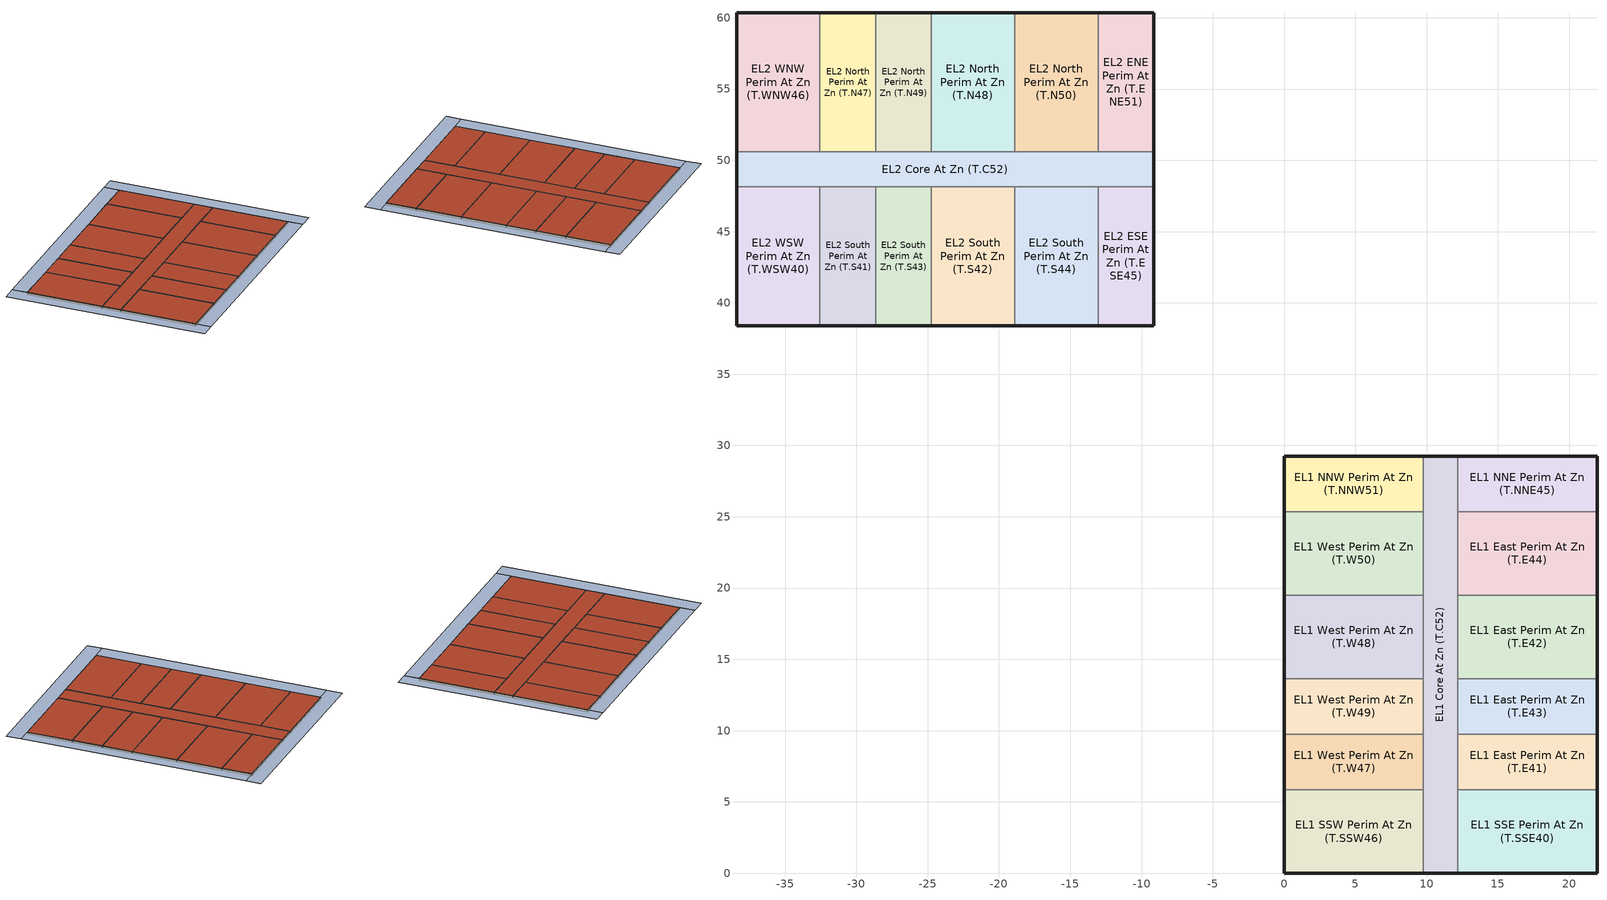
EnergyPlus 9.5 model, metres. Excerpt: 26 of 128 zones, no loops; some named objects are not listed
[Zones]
EL1 Core At Zn (T.C52)
 floor to EL1 Core Zn (T.C39) (Interior Ceiling-mirror): 12.19,29.26 12.19,0 9.75,0 9.75,29.26 z5.46
 wall outside (Exterior Wall): 12.19,29.26 9.75,29.26 / 9.75,0 12.19,0 z5.46:5.79
 wall to EL1 NNW Perim At Zn (T.NNW51) (EL1 IWall Construction-mirror): 9.75,29.26 9.75,25.36 z5.46:5.79
 wall to EL1 SSW Perim At Zn (T.SSW46) (EL1 IWall Construction-mirror): 9.75,5.85 9.75,0 z5.46:5.79
 wall to EL1 West Perim At Zn (T.W47) (EL1 IWall Construction-mirror): 9.75,9.75 9.75,5.85 z5.46:5.79
 wall to EL1 West Perim At Zn (T.W48) (EL1 IWall Construction-mirror): 9.75,19.51 9.75,13.66 z5.46:5.79
 wall to EL1 West Perim At Zn (T.W49) (EL1 IWall Construction-mirror): 9.75,13.66 9.75,9.75 z5.46:5.79
 wall to EL1 West Perim At Zn (T.W50) (EL1 IWall Construction-mirror): 9.75,25.36 9.75,19.51 z5.46:5.79
 wall to EL1 East Perim At Zn (T.E41) (EL1 IWall Construction-mirror): 12.19,5.85 12.19,9.75 z5.46:5.79
 wall to EL1 East Perim At Zn (T.E42) (EL1 IWall Construction-mirror): 12.19,13.66 12.19,19.51 z5.46:5.79
 wall to EL1 East Perim At Zn (T.E43) (EL1 IWall Construction-mirror): 12.19,9.75 12.19,13.66 z5.46:5.79
 wall to EL1 East Perim At Zn (T.E44) (EL1 IWall Construction-mirror): 12.19,19.51 12.19,25.36 z5.46:5.79
 wall to EL1 NNE Perim At Zn (T.NNE45) (EL1 IWall Construction-mirror): 12.19,25.36 12.19,29.26 z5.46:5.79
 wall to EL1 SSE Perim At Zn (T.SSE40) (EL1 IWall Construction-mirror): 12.19,0 12.19,5.85 z5.46:5.79
 roof outside (EL1 Roof Construction): 9.75,29.26 9.75,0 12.19,0 12.19,29.26 z5.79
EL1 East Perim At Zn (T.E41)
 floor to EL1 East Perim Zn (T.E28) (Interior Ceiling-mirror): 21.95,9.75 21.95,5.85 12.19,5.85 12.19,9.75 z5.46
 wall outside (Exterior Wall): 21.95,5.85 21.95,9.75 z5.46:5.79
 wall to EL1 East Perim At Zn (T.E43) (EL1 IWall Construction): 21.95,9.75 12.19,9.75 z5.46:5.79
 wall to EL1 SSE Perim At Zn (T.SSE40) (EL1 IWall Construction-mirror): 12.19,5.85 21.95,5.85 z5.46:5.79
 roof outside (EL1 Roof Construction): 12.19,9.75 12.19,5.85 21.95,5.85 21.95,9.75 z5.79
EL1 East Perim At Zn (T.E42)
 floor to EL1 East Perim Zn (T.E29) (Interior Ceiling-mirror): 21.95,19.51 21.95,13.66 12.19,13.66 12.19,19.51 z5.46
 wall outside (Exterior Wall): 21.95,13.66 21.95,19.51 z5.46:5.79
 wall to EL1 East Perim At Zn (T.E44) (EL1 IWall Construction): 21.95,19.51 12.19,19.51 z5.46:5.79
 wall to EL1 East Perim At Zn (T.E43) (EL1 IWall Construction): 12.19,13.66 21.95,13.66 z5.46:5.79
 roof outside (EL1 Roof Construction): 12.19,19.51 12.19,13.66 21.95,13.66 21.95,19.51 z5.79
EL1 East Perim At Zn (T.E43)
 floor to EL1 East Perim Zn (T.E30) (Interior Ceiling-mirror): 21.95,13.66 21.95,9.75 12.19,9.75 12.19,13.66 z5.46
 wall outside (Exterior Wall): 21.95,9.75 21.95,13.66 z5.46:5.79
 roof outside (EL1 Roof Construction): 12.19,13.66 12.19,9.75 21.95,9.75 21.95,13.66 z5.79
EL1 East Perim At Zn (T.E44)
 floor to EL1 East Perim Zn (T.E31) (Interior Ceiling-mirror): 21.95,25.36 21.95,19.51 12.19,19.51 12.19,25.36 z5.46
 wall outside (Exterior Wall): 21.95,19.51 21.95,25.36 z5.46:5.79
 wall to EL1 NNE Perim At Zn (T.NNE45) (EL1 IWall Construction): 21.95,25.36 12.19,25.36 z5.46:5.79
 roof outside (EL1 Roof Construction): 12.19,25.36 12.19,19.51 21.95,19.51 21.95,25.36 z5.79
EL1 NNE Perim At Zn (T.NNE45)
 floor to EL1 NNE Perim Zn (T.NNE32) (Interior Ceiling-mirror): 21.95,29.26 21.95,25.36 12.19,25.36 12.19,29.26 z5.46
 wall outside (Exterior Wall): 21.95,25.36 21.95,29.26 12.19,29.26 z5.46:5.79
 roof outside (EL1 Roof Construction): 12.19,29.26 12.19,25.36 21.95,25.36 21.95,29.26 z5.79
EL1 NNW Perim At Zn (T.NNW51)
 floor to EL1 NNW Perim Zn (T.NNW38) (Interior Ceiling-mirror): 9.75,29.26 9.75,25.36 0,25.36 0,29.26 z5.46
 wall outside (Exterior Wall): 9.75,29.26 0,29.26 0,25.36 z5.46:5.79
 wall to EL1 West Perim At Zn (T.W50) (EL1 IWall Construction-mirror): 0,25.36 9.75,25.36 z5.46:5.79
 roof outside (EL1 Roof Construction): 0,29.26 0,25.36 9.75,25.36 9.75,29.26 z5.79
EL1 SSE Perim At Zn (T.SSE40)
 floor to EL1 SSE Perim Zn (T.SSE27) (Interior Ceiling-mirror): 21.95,5.85 21.95,0 12.19,0 12.19,5.85 z5.46
 wall outside (Exterior Wall): 12.19,0 21.95,0 21.95,5.85 z5.46:5.79
 roof outside (EL1 Roof Construction): 12.19,5.85 12.19,0 21.95,0 21.95,5.85 z5.79
EL1 SSW Perim At Zn (T.SSW46)
 floor to EL1 SSW Perim Zn (T.SSW33) (Interior Ceiling-mirror): 9.75,5.85 9.75,0 0,0 0,5.85 z5.46
 wall outside (Exterior Wall): 0,5.85 0,0 9.75,0 z5.46:5.79
 wall to EL1 West Perim At Zn (T.W47) (EL1 IWall Construction): 9.75,5.85 0,5.85 z5.46:5.79
 roof outside (EL1 Roof Construction): 0,5.85 0,0 9.75,0 9.75,5.85 z5.79
EL1 West Perim At Zn (T.W47)
 floor to EL1 West Perim Zn (T.W34) (Interior Ceiling-mirror): 9.75,9.75 9.75,5.85 0,5.85 0,9.75 z5.46
 wall outside (Exterior Wall): 0,9.75 0,5.85 z5.46:5.79
 wall to EL1 West Perim At Zn (T.W49) (EL1 IWall Construction): 9.75,9.75 0,9.75 z5.46:5.79
 roof outside (EL1 Roof Construction): 0,9.75 0,5.85 9.75,5.85 9.75,9.75 z5.79
EL1 West Perim At Zn (T.W48)
 floor to EL1 West Perim Zn (T.W35) (Interior Ceiling-mirror): 9.75,19.51 9.75,13.66 0,13.66 0,19.51 z5.46
 wall outside (Exterior Wall): 0,19.51 0,13.66 z5.46:5.79
 wall to EL1 West Perim At Zn (T.W50) (EL1 IWall Construction): 9.75,19.51 0,19.51 z5.46:5.79
 wall to EL1 West Perim At Zn (T.W49) (EL1 IWall Construction): 0,13.66 9.75,13.66 z5.46:5.79
 roof outside (EL1 Roof Construction): 0,19.51 0,13.66 9.75,13.66 9.75,19.51 z5.79
EL1 West Perim At Zn (T.W49)
 floor to EL1 West Perim Zn (T.W36) (Interior Ceiling-mirror): 9.75,13.66 9.75,9.75 0,9.75 0,13.66 z5.46
 wall outside (Exterior Wall): 0,13.66 0,9.75 z5.46:5.79
 roof outside (EL1 Roof Construction): 0,13.66 0,9.75 9.75,9.75 9.75,13.66 z5.79
EL1 West Perim At Zn (T.W50)
 floor to EL1 West Perim Zn (T.W37) (Interior Ceiling-mirror): 9.75,25.36 9.75,19.51 0,19.51 0,25.36 z5.46
 wall outside (Exterior Wall): 0,25.36 0,19.51 z5.46:5.79
 roof outside (EL1 Roof Construction): 0,25.36 0,19.51 9.75,19.51 9.75,25.36 z5.79
EL2 Core At Zn (T.C52)
 floor to EL2 Core Zn (T.C39) (Interior Ceiling-mirror): -9.14,50.6 -9.14,48.16 -38.4,48.16 -38.4,50.6 z5.46
 wall outside (Exterior Wall): -9.14,48.16 -9.14,50.6 / -38.4,50.6 -38.4,48.16 z5.46:5.79
 wall to EL2 ESE Perim At Zn (T.ESE45) (EL1 IWall Construction-mirror): -13.05,48.16 -9.14,48.16 z5.46:5.79
 wall to EL2 South Perim At Zn (T.S41) (EL1 IWall Construction-mirror): -32.55,48.16 -28.65,48.16 z5.46:5.79
 wall to EL2 South Perim At Zn (T.S42) (EL1 IWall Construction-mirror): -24.75,48.16 -18.9,48.16 z5.46:5.79
 wall to EL2 South Perim At Zn (T.S43) (EL1 IWall Construction-mirror): -28.65,48.16 -24.75,48.16 z5.46:5.79
 wall to EL2 South Perim At Zn (T.S44) (EL1 IWall Construction-mirror): -18.9,48.16 -13.05,48.16 z5.46:5.79
 wall to EL2 WSW Perim At Zn (T.WSW40) (EL1 IWall Construction-mirror): -38.4,48.16 -32.55,48.16 z5.46:5.79
 wall to EL2 ENE Perim At Zn (T.ENE51) (EL1 IWall Construction-mirror): -9.14,50.6 -13.05,50.6 z5.46:5.79
 wall to EL2 North Perim At Zn (T.N47) (EL1 IWall Construction-mirror): -28.65,50.6 -32.55,50.6 z5.46:5.79
 wall to EL2 North Perim At Zn (T.N48) (EL1 IWall Construction-mirror): -18.9,50.6 -24.75,50.6 z5.46:5.79
 wall to EL2 North Perim At Zn (T.N49) (EL1 IWall Construction-mirror): -24.75,50.6 -28.65,50.6 z5.46:5.79
 wall to EL2 North Perim At Zn (T.N50) (EL1 IWall Construction-mirror): -13.05,50.6 -18.9,50.6 z5.46:5.79
 wall to EL2 WNW Perim At Zn (T.WNW46) (EL1 IWall Construction-mirror): -32.55,50.6 -38.4,50.6 z5.46:5.79
 roof outside (EL1 Roof Construction): -38.4,50.6 -38.4,48.16 -9.14,48.16 -9.14,50.6 z5.79
EL2 ENE Perim At Zn (T.ENE51)
 floor to EL2 ENE Perim Zn (T.ENE38) (Interior Ceiling-mirror): -9.14,60.35 -9.14,50.6 -13.05,50.6 -13.05,60.35 z5.46
 wall outside (Exterior Wall): -9.14,50.6 -9.14,60.35 -13.05,60.35 z5.46:5.79
 wall to EL2 North Perim At Zn (T.N50) (EL1 IWall Construction-mirror): -13.05,60.35 -13.05,50.6 z5.46:5.79
 roof outside (EL1 Roof Construction): -13.05,60.35 -13.05,50.6 -9.14,50.6 -9.14,60.35 z5.79
EL2 ESE Perim At Zn (T.ESE45)
 floor to EL2 ESE Perim Zn (T.ESE32) (Interior Ceiling-mirror): -9.14,48.16 -9.14,38.4 -13.05,38.4 -13.05,48.16 z5.46
 wall outside (Exterior Wall): -13.05,38.4 -9.14,38.4 -9.14,48.16 z5.46:5.79
 wall to EL2 South Perim At Zn (T.S44) (EL1 IWall Construction-mirror): -13.05,48.16 -13.05,38.4 z5.46:5.79
 roof outside (EL1 Roof Construction): -13.05,48.16 -13.05,38.4 -9.14,38.4 -9.14,48.16 z5.79
EL2 North Perim At Zn (T.N47)
 floor to EL2 North Perim Zn (T.N34) (Interior Ceiling-mirror): -28.65,60.35 -28.65,50.6 -32.55,50.6 -32.55,60.35 z5.46
 wall outside (Exterior Wall): -28.65,60.35 -32.55,60.35 z5.46:5.79
 wall to EL2 North Perim At Zn (T.N49) (EL1 IWall Construction): -28.65,50.6 -28.65,60.35 z5.46:5.79
 wall to EL2 WNW Perim At Zn (T.WNW46) (EL1 IWall Construction-mirror): -32.55,60.35 -32.55,50.6 z5.46:5.79
 roof outside (EL1 Roof Construction): -32.55,60.35 -32.55,50.6 -28.65,50.6 -28.65,60.35 z5.79
EL2 North Perim At Zn (T.N48)
 floor to EL2 North Perim Zn (T.N35) (Interior Ceiling-mirror): -18.9,60.35 -18.9,50.6 -24.75,50.6 -24.75,60.35 z5.46
 wall outside (Exterior Wall): -18.9,60.35 -24.75,60.35 z5.46:5.79
 wall to EL2 North Perim At Zn (T.N50) (EL1 IWall Construction): -18.9,50.6 -18.9,60.35 z5.46:5.79
 wall to EL2 North Perim At Zn (T.N49) (EL1 IWall Construction): -24.75,60.35 -24.75,50.6 z5.46:5.79
 roof outside (EL1 Roof Construction): -24.75,60.35 -24.75,50.6 -18.9,50.6 -18.9,60.35 z5.79
EL2 North Perim At Zn (T.N49)
 floor to EL2 North Perim Zn (T.N36) (Interior Ceiling-mirror): -24.75,60.35 -24.75,50.6 -28.65,50.6 -28.65,60.35 z5.46
 wall outside (Exterior Wall): -24.75,60.35 -28.65,60.35 z5.46:5.79
 roof outside (EL1 Roof Construction): -28.65,60.35 -28.65,50.6 -24.75,50.6 -24.75,60.35 z5.79
EL2 North Perim At Zn (T.N50)
 floor to EL2 North Perim Zn (T.N37) (Interior Ceiling-mirror): -13.05,60.35 -13.05,50.6 -18.9,50.6 -18.9,60.35 z5.46
 wall outside (Exterior Wall): -13.05,60.35 -18.9,60.35 z5.46:5.79
 roof outside (EL1 Roof Construction): -18.9,60.35 -18.9,50.6 -13.05,50.6 -13.05,60.35 z5.79
EL2 South Perim At Zn (T.S41)
 floor to EL2 South Perim Zn (T.S28) (Interior Ceiling-mirror): -28.65,48.16 -28.65,38.4 -32.55,38.4 -32.55,48.16 z5.46
 wall outside (Exterior Wall): -32.55,38.4 -28.65,38.4 z5.46:5.79
 wall to EL2 South Perim At Zn (T.S43) (EL1 IWall Construction): -28.65,38.4 -28.65,48.16 z5.46:5.79
 wall to EL2 WSW Perim At Zn (T.WSW40) (EL1 IWall Construction-mirror): -32.55,48.16 -32.55,38.4 z5.46:5.79
 roof outside (EL1 Roof Construction): -32.55,48.16 -32.55,38.4 -28.65,38.4 -28.65,48.16 z5.79
EL2 South Perim At Zn (T.S42)
 floor to EL2 South Perim Zn (T.S29) (Interior Ceiling-mirror): -18.9,48.16 -18.9,38.4 -24.75,38.4 -24.75,48.16 z5.46
 wall outside (Exterior Wall): -24.75,38.4 -18.9,38.4 z5.46:5.79
 wall to EL2 South Perim At Zn (T.S44) (EL1 IWall Construction): -18.9,38.4 -18.9,48.16 z5.46:5.79
 wall to EL2 South Perim At Zn (T.S43) (EL1 IWall Construction): -24.75,48.16 -24.75,38.4 z5.46:5.79
 roof outside (EL1 Roof Construction): -24.75,48.16 -24.75,38.4 -18.9,38.4 -18.9,48.16 z5.79
EL2 South Perim At Zn (T.S43)
 floor to EL2 South Perim Zn (T.S30) (Interior Ceiling-mirror): -24.75,48.16 -24.75,38.4 -28.65,38.4 -28.65,48.16 z5.46
 wall outside (Exterior Wall): -28.65,38.4 -24.75,38.4 z5.46:5.79
 roof outside (EL1 Roof Construction): -28.65,48.16 -28.65,38.4 -24.75,38.4 -24.75,48.16 z5.79
EL2 South Perim At Zn (T.S44)
 floor to EL2 South Perim Zn (T.S31) (Interior Ceiling-mirror): -13.05,48.16 -13.05,38.4 -18.9,38.4 -18.9,48.16 z5.46
 wall outside (Exterior Wall): -18.9,38.4 -13.05,38.4 z5.46:5.79
 roof outside (EL1 Roof Construction): -18.9,48.16 -18.9,38.4 -13.05,38.4 -13.05,48.16 z5.79
EL2 WNW Perim At Zn (T.WNW46)
 floor to EL2 WNW Perim Zn (T.WNW33) (Interior Ceiling-mirror): -32.55,60.35 -32.55,50.6 -38.4,50.6 -38.4,60.35 z5.46
 wall outside (Exterior Wall): -32.55,60.35 -38.4,60.35 -38.4,50.6 z5.46:5.79
 roof outside (EL1 Roof Construction): -38.4,60.35 -38.4,50.6 -32.55,50.6 -32.55,60.35 z5.79
EL2 WSW Perim At Zn (T.WSW40)
 floor to EL2 WSW Perim Zn (T.WSW27) (Interior Ceiling-mirror): -32.55,48.16 -32.55,38.4 -38.4,38.4 -38.4,48.16 z5.46
 wall outside (Exterior Wall): -38.4,48.16 -38.4,38.4 -32.55,38.4 z5.46:5.79
 roof outside (EL1 Roof Construction): -38.4,48.16 -38.4,38.4 -32.55,38.4 -32.55,48.16 z5.79
shading: -7.16,62.33 -7.16,36.42 -9.14,36.42 -9.14,62.33 z5.79; -9.14,62.33 -9.14,60.35 -38.4,60.35 -38.4,62.33 z5.79; -38.4,62.33 -38.4,36.42 -40.39,36.42 -40.39,62.33 z5.79; 23.93,29.26 23.93,0 21.95,0 21.95,29.26 z5.79; 23.93,31.24 23.93,29.26 -1.98,29.26 -1.98,31.24 z5.79; 0,29.26 0,0 -1.98,0 -1.98,29.26 z5.79; 23.93,0 23.93,-1.98 -1.98,-1.98 -1.98,0 z5.79; -9.14,38.4 -9.14,36.42 -38.4,36.42 -38.4,38.4 z5.79
[Site:Location]
Location=CA_EUREKA_USA Design_Conditions; Latitude {N+ S-}=40.8; Longitude {W- E+}=-124.17; Time Zone Relative to GMT {GMT+/-}=-8; Elevation {m}=18
[SizingPeriod:DesignDay] Day of Month=21; Dry-Bulb Temperature Range Modifier Type=DefaultMultipliers; Humidity Condition Type=Wetbulb; Barometric Pressure {Pa}=101109; Rain {Yes/No}=No; Snow on ground {Yes/No}=No; Daylight Savings Time Indicator=No
Name | Month | Day Type | Maximum Dry-Bulb Temperature {C} | Daily Dry-Bulb Temperature Range {C} | Wetbulb at Maximum Dry-Bulb {C} | Wind Speed {m/s} design conditions vs. traditional 6.71 m/s (15 mph) | Wind Direction {Degrees; N=0, S=180} | Solar Model Indicator | Clearness {0.0 to 1.1} | Wind Speed {m/s} design conditions vs. traditional 3.35 m/s (7mph) | ASHRAE Clear Sky Optical Depth for Beam Irradiance (taub) | ASHRAE Clear Sky Optical Depth for Diffuse Irradiance (taud)
CA_EUREKA Ann Htg 99.6% Condns DB | 12 | WinterDesignDay | 0.7 | 0 | 0.7 | 1.5 | 100 | ASHRAEClearSky | 0
CA_EUREKA Ann Clg .4% Condns DB=>MWB | 8 | SummerDesignDay | 20.1 | 4.5 | 15.1 |  | 320 | ASHRAETau |  | 4.2 | 0.327 | 2.581
[Site:WaterMainsTemperature]
CorrelationFromWeatherFile
[Building]
MFm+dxgf+existing: North Axis {deg}=0; Terrain=Suburbs; Loads Convergence Tolerance Value {W}=0.04; Temperature Convergence Tolerance Value {deltaC}=0.4; Solar Distribution=FullExterior; Maximum Number of Warmup Days=40; Minimum Number of Warmup Days=10
[Construction]
Exterior Wall: syn_stucco, wall_insulation_layer, OSB_7/16in, wall_consol_layer, Drywall_1/2in
EL1 Roof Construction: Wood Shingle (WS02), Blt-Up Roof 3/8in (BR01), Bldg Paper Felt (BP01), Plywd 5/8in (PW04)
EL1 IWall Construction; EL1 IWall Construction-mirror: GypBd 1/2in (GP01), EL1 IWall Cons Mat 2 (0.91), GypBd 1/2in (GP01)
Interior Ceiling-mirror: Drywall_1/2in, ceil_consol_layer
[Material]
Name | Roughness | Thickness {m} | Conductivity {W/m-K} | Density {kg/m3} | Specific Heat {J/kg-K}
GypBd 1/2in (GP01) | Rough | 0.0128016 | 0.160159 | 800.925 | 837.36
Blt-Up Roof 3/8in (BR01) | Rough | 0.0094488 | 0.162407 | 1121.295 | 1465.38
Plywd 5/8in (PW04) | Rough | 0.0158496 | 0.115363 | 544.629 | 1214.172
syn_stucco | MediumSmooth | 0.003048 | 8.65E-02 | 400 | 878.64
Drywall_1/2in | MediumSmooth | 0.0127 | 0.16009 | 800.923 | 1087.84
OSB_7/16in | MediumSmooth | 0.0111125 | 0.1163 | 544.627 | 1213.36
wall_insulation_layer | Rough | 0.0508 | 0.02884 | 120.801 | 1036.26
wall_consol_layer | Rough | 0.0767907 | 0.0419186 | 120.801 | 1036.26
ceil_consol_layer | Rough | 0.283882 | 0.0476386 | 41.9286 | 776.251
[Material:NoMass]
Name | Roughness | Thermal Resistance {m2-K/W}
EL1 IWall Cons Mat 2 (0.91) | Rough | 0.160211
Bldg Paper Felt (BP01) | Rough | 0.0105634
Wood Shingle (WS02) | MediumRough | 0.165
[OtherEquipment] Fuel Type=None; Design Level Calculation Method=EquipmentLevel; Design Level {W}=0; Fraction Radiant=0; Fraction Lost=0
Name | Zone | Schedule | Fraction Latent
SupplyDuctConductionToEL1 SSE Perim At Zn (T.SSE40); ReturnDuctConductionToEL1 SSE Perim At Zn (T.SSE40); SupplySensibleLeakageToEL1 SSE Perim At Zn (T.SSE40) | EL1 SSE Perim At Zn (T.SSE40) | EL1 SSE Perim Zn (T.SSE27) Duct Loss Sch | 0
SupplyLatentLeakageToEL1 SSE Perim At Zn (T.SSE40) | EL1 SSE Perim At Zn (T.SSE40) | EL1 SSE Perim Zn (T.SSE27) Duct Loss Sch | 1
SupplyDuctConductionToEL1 East Perim At Zn (T.E42); ReturnDuctConductionToEL1 East Perim At Zn (T.E42); SupplySensibleLeakageToEL1 East Perim At Zn (T.E42) | EL1 East Perim At Zn (T.E42) | EL1 East Perim Zn (T.E29) Duct Loss Sch | 0
SupplyLatentLeakageToEL1 East Perim At Zn (T.E42) | EL1 East Perim At Zn (T.E42) | EL1 East Perim Zn (T.E29) Duct Loss Sch | 1
SupplyDuctConductionToEL1 East Perim At Zn (T.E44); ReturnDuctConductionToEL1 East Perim At Zn (T.E44); SupplySensibleLeakageToEL1 East Perim At Zn (T.E44) | EL1 East Perim At Zn (T.E44) | EL1 East Perim Zn (T.E31) Duct Loss Sch | 0
SupplyLatentLeakageToEL1 East Perim At Zn (T.E44) | EL1 East Perim At Zn (T.E44) | EL1 East Perim Zn (T.E31) Duct Loss Sch | 1
SupplyDuctConductionToEL1 SSW Perim At Zn (T.SSW46); ReturnDuctConductionToEL1 SSW Perim At Zn (T.SSW46); SupplySensibleLeakageToEL1 SSW Perim At Zn (T.SSW46) | EL1 SSW Perim At Zn (T.SSW46) | EL1 SSW Perim Zn (T.SSW33) Duct Loss Sch | 0
SupplyLatentLeakageToEL1 SSW Perim At Zn (T.SSW46) | EL1 SSW Perim At Zn (T.SSW46) | EL1 SSW Perim Zn (T.SSW33) Duct Loss Sch | 1
SupplyDuctConductionToEL1 West Perim At Zn (T.W48); ReturnDuctConductionToEL1 West Perim At Zn (T.W48); SupplySensibleLeakageToEL1 West Perim At Zn (T.W48) | EL1 West Perim At Zn (T.W48) | EL1 West Perim Zn (T.W35) Duct Loss Sch | 0
SupplyLatentLeakageToEL1 West Perim At Zn (T.W48) | EL1 West Perim At Zn (T.W48) | EL1 West Perim Zn (T.W35) Duct Loss Sch | 1
SupplyDuctConductionToEL1 West Perim At Zn (T.W50); ReturnDuctConductionToEL1 West Perim At Zn (T.W50); SupplySensibleLeakageToEL1 West Perim At Zn (T.W50) | EL1 West Perim At Zn (T.W50) | EL1 West Perim Zn (T.W37) Duct Loss Sch | 0
SupplyLatentLeakageToEL1 West Perim At Zn (T.W50) | EL1 West Perim At Zn (T.W50) | EL1 West Perim Zn (T.W37) Duct Loss Sch | 1
SupplyDuctConductionToEL2 WSW Perim At Zn (T.WSW40); ReturnDuctConductionToEL2 WSW Perim At Zn (T.WSW40); SupplySensibleLeakageToEL2 WSW Perim At Zn (T.WSW40) | EL2 WSW Perim At Zn (T.WSW40) | EL2 WSW Perim Zn (T.WSW27) Duct Loss Sch | 0
SupplyLatentLeakageToEL2 WSW Perim At Zn (T.WSW40) | EL2 WSW Perim At Zn (T.WSW40) | EL2 WSW Perim Zn (T.WSW27) Duct Loss Sch | 1
SupplyDuctConductionToEL2 South Perim At Zn (T.S42); ReturnDuctConductionToEL2 South Perim At Zn (T.S42); SupplySensibleLeakageToEL2 South Perim At Zn (T.S42) | EL2 South Perim At Zn (T.S42) | EL2 South Perim Zn (T.S29) Duct Loss Sch | 0
SupplyLatentLeakageToEL2 South Perim At Zn (T.S42) | EL2 South Perim At Zn (T.S42) | EL2 South Perim Zn (T.S29) Duct Loss Sch | 1
SupplyDuctConductionToEL2 South Perim At Zn (T.S44); ReturnDuctConductionToEL2 South Perim At Zn (T.S44); SupplySensibleLeakageToEL2 South Perim At Zn (T.S44) | EL2 South Perim At Zn (T.S44) | EL2 South Perim Zn (T.S31) Duct Loss Sch | 0
SupplyLatentLeakageToEL2 South Perim At Zn (T.S44) | EL2 South Perim At Zn (T.S44) | EL2 South Perim Zn (T.S31) Duct Loss Sch | 1
SupplyDuctConductionToEL2 North Perim At Zn (T.N50); ReturnDuctConductionToEL2 North Perim At Zn (T.N50); SupplySensibleLeakageToEL2 North Perim At Zn (T.N50) | EL2 North Perim At Zn (T.N50) | EL2 North Perim Zn (T.N37) Duct Loss Sch | 0
SupplyLatentLeakageToEL2 North Perim At Zn (T.N50) | EL2 North Perim At Zn (T.N50) | EL2 North Perim Zn (T.N37) Duct Loss Sch | 1
SupplyDuctConductionToEL2 North Perim At Zn (T.N48); ReturnDuctConductionToEL2 North Perim At Zn (T.N48); SupplySensibleLeakageToEL2 North Perim At Zn (T.N48) | EL2 North Perim At Zn (T.N48) | EL2 North Perim Zn (T.N35) Duct Loss Sch | 0
SupplyLatentLeakageToEL2 North Perim At Zn (T.N48) | EL2 North Perim At Zn (T.N48) | EL2 North Perim Zn (T.N35) Duct Loss Sch | 1
SupplyDuctConductionToEL2 WNW Perim At Zn (T.WNW46); ReturnDuctConductionToEL2 WNW Perim At Zn (T.WNW46); SupplySensibleLeakageToEL2 WNW Perim At Zn (T.WNW46) | EL2 WNW Perim At Zn (T.WNW46) | EL2 WNW Perim Zn (T.WNW33) Duct Loss Sch | 0
SupplyLatentLeakageToEL2 WNW Perim At Zn (T.WNW46) | EL2 WNW Perim At Zn (T.WNW46) | EL2 WNW Perim Zn (T.WNW33) Duct Loss Sch | 1
[ZoneMixing] Design Flow Rate Calculation Method=Flow/Zone; Design Flow Rate (set by EMS)=0
Name | Zone | Schedule | Source Zone
EL1 SSE Perim At Zn (T.SSE40)ToEL1 SSE Perim Zn (T.SSE27)Mixing | EL1 SSE Perim Zn (T.SSE27) | EL1 SSE Perim Zn (T.SSE27) Duct Loss Sch | EL1 SSE Perim At Zn (T.SSE40)
EL1 SSE Perim Zn (T.SSE27)ToEL1 SSE Perim At Zn (T.SSE40)Mixing | EL1 SSE Perim At Zn (T.SSE40) | EL1 SSE Perim Zn (T.SSE27) Duct Loss Sch | EL1 SSE Perim Zn (T.SSE27)
EL1 East Perim At Zn (T.E42)ToEL1 East Perim Zn (T.E29)Mixing | EL1 East Perim Zn (T.E29) | EL1 East Perim Zn (T.E29) Duct Loss Sch | EL1 East Perim At Zn (T.E42)
EL1 East Perim Zn (T.E29)ToEL1 East Perim At Zn (T.E42)Mixing | EL1 East Perim At Zn (T.E42) | EL1 East Perim Zn (T.E29) Duct Loss Sch | EL1 East Perim Zn (T.E29)
EL1 East Perim At Zn (T.E44)ToEL1 East Perim Zn (T.E31)Mixing | EL1 East Perim Zn (T.E31) | EL1 East Perim Zn (T.E31) Duct Loss Sch | EL1 East Perim At Zn (T.E44)
EL1 East Perim Zn (T.E31)ToEL1 East Perim At Zn (T.E44)Mixing | EL1 East Perim At Zn (T.E44) | EL1 East Perim Zn (T.E31) Duct Loss Sch | EL1 East Perim Zn (T.E31)
EL1 SSW Perim At Zn (T.SSW46)ToEL1 SSW Perim Zn (T.SSW33)Mixing | EL1 SSW Perim Zn (T.SSW33) | EL1 SSW Perim Zn (T.SSW33) Duct Loss Sch | EL1 SSW Perim At Zn (T.SSW46)
EL1 SSW Perim Zn (T.SSW33)ToEL1 SSW Perim At Zn (T.SSW46)Mixing | EL1 SSW Perim At Zn (T.SSW46) | EL1 SSW Perim Zn (T.SSW33) Duct Loss Sch | EL1 SSW Perim Zn (T.SSW33)
EL1 West Perim At Zn (T.W48)ToEL1 West Perim Zn (T.W35)Mixing | EL1 West Perim Zn (T.W35) | EL1 West Perim Zn (T.W35) Duct Loss Sch | EL1 West Perim At Zn (T.W48)
EL1 West Perim Zn (T.W35)ToEL1 West Perim At Zn (T.W48)Mixing | EL1 West Perim At Zn (T.W48) | EL1 West Perim Zn (T.W35) Duct Loss Sch | EL1 West Perim Zn (T.W35)
EL1 West Perim At Zn (T.W50)ToEL1 West Perim Zn (T.W37)Mixing | EL1 West Perim Zn (T.W37) | EL1 West Perim Zn (T.W37) Duct Loss Sch | EL1 West Perim At Zn (T.W50)
EL1 West Perim Zn (T.W37)ToEL1 West Perim At Zn (T.W50)Mixing | EL1 West Perim At Zn (T.W50) | EL1 West Perim Zn (T.W37) Duct Loss Sch | EL1 West Perim Zn (T.W37)
EL2 WSW Perim At Zn (T.WSW40)ToEL2 WSW Perim Zn (T.WSW27)Mixing | EL2 WSW Perim Zn (T.WSW27) | EL2 WSW Perim Zn (T.WSW27) Duct Loss Sch | EL2 WSW Perim At Zn (T.WSW40)
EL2 WSW Perim Zn (T.WSW27)ToEL2 WSW Perim At Zn (T.WSW40)Mixing | EL2 WSW Perim At Zn (T.WSW40) | EL2 WSW Perim Zn (T.WSW27) Duct Loss Sch | EL2 WSW Perim Zn (T.WSW27)
EL2 South Perim At Zn (T.S42)ToEL2 South Perim Zn (T.S29)Mixing | EL2 South Perim Zn (T.S29) | EL2 South Perim Zn (T.S29) Duct Loss Sch | EL2 South Perim At Zn (T.S42)
EL2 South Perim Zn (T.S29)ToEL2 South Perim At Zn (T.S42)Mixing | EL2 South Perim At Zn (T.S42) | EL2 South Perim Zn (T.S29) Duct Loss Sch | EL2 South Perim Zn (T.S29)
EL2 South Perim At Zn (T.S44)ToEL2 South Perim Zn (T.S31)Mixing | EL2 South Perim Zn (T.S31) | EL2 South Perim Zn (T.S31) Duct Loss Sch | EL2 South Perim At Zn (T.S44)
EL2 South Perim Zn (T.S31)ToEL2 South Perim At Zn (T.S44)Mixing | EL2 South Perim At Zn (T.S44) | EL2 South Perim Zn (T.S31) Duct Loss Sch | EL2 South Perim Zn (T.S31)
EL2 North Perim At Zn (T.N50)ToEL2 North Perim Zn (T.N37)Mixing | EL2 North Perim Zn (T.N37) | EL2 North Perim Zn (T.N37) Duct Loss Sch | EL2 North Perim At Zn (T.N50)
EL2 North Perim Zn (T.N37)ToEL2 North Perim At Zn (T.N50)Mixing | EL2 North Perim At Zn (T.N50) | EL2 North Perim Zn (T.N37) Duct Loss Sch | EL2 North Perim Zn (T.N37)
EL2 North Perim At Zn (T.N48)ToEL2 North Perim Zn (T.N35)Mixing | EL2 North Perim Zn (T.N35) | EL2 North Perim Zn (T.N35) Duct Loss Sch | EL2 North Perim At Zn (T.N48)
EL2 North Perim Zn (T.N35)ToEL2 North Perim At Zn (T.N48)Mixing | EL2 North Perim At Zn (T.N48) | EL2 North Perim Zn (T.N35) Duct Loss Sch | EL2 North Perim Zn (T.N35)
EL2 WNW Perim At Zn (T.WNW46)ToEL2 WNW Perim Zn (T.WNW33)Mixing | EL2 WNW Perim Zn (T.WNW33) | EL2 WNW Perim Zn (T.WNW33) Duct Loss Sch | EL2 WNW Perim At Zn (T.WNW46)
EL2 WNW Perim Zn (T.WNW33)ToEL2 WNW Perim At Zn (T.WNW46)Mixing | EL2 WNW Perim At Zn (T.WNW46) | EL2 WNW Perim Zn (T.WNW33) Duct Loss Sch | EL2 WNW Perim Zn (T.WNW33)
[EnergyManagementSystem:Sensor]
AHZone_TEL1SSEPerimZnTSSE27: EL1 SSE Perim At Zn (T.SSE40); Zone Air Temperature
AHZone_WEL1SSEPerimZnTSSE27: EL1 SSE Perim At Zn (T.SSE40); Zone Mean Air Humidity Ratio
AHZone_TEL1EastPerimZnTE29: EL1 East Perim At Zn (T.E42); Zone Air Temperature
AHZone_WEL1EastPerimZnTE29: EL1 East Perim At Zn (T.E42); Zone Mean Air Humidity Ratio
AHZone_TEL1EastPerimZnTE31: EL1 East Perim At Zn (T.E44); Zone Air Temperature
AHZone_WEL1EastPerimZnTE31: EL1 East Perim At Zn (T.E44); Zone Mean Air Humidity Ratio
AHZone_TEL1SSWPerimZnTSSW33: EL1 SSW Perim At Zn (T.SSW46); Zone Air Temperature
AHZone_WEL1SSWPerimZnTSSW33: EL1 SSW Perim At Zn (T.SSW46); Zone Mean Air Humidity Ratio
AHZone_TEL1WestPerimZnTW35: EL1 West Perim At Zn (T.W48); Zone Air Temperature
AHZone_WEL1WestPerimZnTW35: EL1 West Perim At Zn (T.W48); Zone Mean Air Humidity Ratio
AHZone_TEL1WestPerimZnTW37: EL1 West Perim At Zn (T.W50); Zone Air Temperature
AHZone_WEL1WestPerimZnTW37: EL1 West Perim At Zn (T.W50); Zone Mean Air Humidity Ratio
AHZone_TEL2WSWPerimZnTWSW27: EL2 WSW Perim At Zn (T.WSW40); Zone Air Temperature
AHZone_WEL2WSWPerimZnTWSW27: EL2 WSW Perim At Zn (T.WSW40); Zone Mean Air Humidity Ratio
AHZone_TEL2SouthPerimZnTS29: EL2 South Perim At Zn (T.S42); Zone Air Temperature
AHZone_WEL2SouthPerimZnTS29: EL2 South Perim At Zn (T.S42); Zone Mean Air Humidity Ratio
AHZone_TEL2SouthPerimZnTS31: EL2 South Perim At Zn (T.S44); Zone Air Temperature
AHZone_WEL2SouthPerimZnTS31: EL2 South Perim At Zn (T.S44); Zone Mean Air Humidity Ratio
AHZone_TEL2NorthPerimZnTN37: EL2 North Perim At Zn (T.N50); Zone Air Temperature
AHZone_WEL2NorthPerimZnTN37: EL2 North Perim At Zn (T.N50); Zone Mean Air Humidity Ratio
AHZone_TEL2NorthPerimZnTN35: EL2 North Perim At Zn (T.N48); Zone Air Temperature
AHZone_WEL2NorthPerimZnTN35: EL2 North Perim At Zn (T.N48); Zone Mean Air Humidity Ratio
AHZone_TEL2WNWPerimZnTWNW33: EL2 WNW Perim At Zn (T.WNW46); Zone Air Temperature
AHZone_WEL2WNWPerimZnTWNW33: EL2 WNW Perim At Zn (T.WNW46); Zone Mean Air Humidity Ratio
[EnergyManagementSystem:Program]
DuctLeakageProgramEL1EastPerimZnGE3: Set f_sup = 0.045; Set f_ret = 0.0405; Set f_OA = 0.004499999999999997; Set V_OA = f_OA * AH_VFREL1EastPerimZnGE3; Set Vleak_s = f_sup * AH_VFREL1EastPerimZnGE3; Set Vleak_r = f_ret * AH_VFREL1EastPerimZnGE3; Set VEL1EastPerimPlZnGE16ToEL1EastPerimZnGE3 = @Abs (Vleak_s - Vleak_r - V_OA); Set VEL1EastPerimZnGE3ToEL1EastPerimPlZnGE16 = 0; Set h_SA = @HFnTdbW AH_ToutEL1EastPerimZnGE3 AH_WoutEL1EastPerimZnGE3; Set h_AHZone = @HFnTdbW AHZone_TEL1EastPerimZnGE3 AHZone_WEL1EastPerimZnGE3; Set h_RA = @HFnTdbW RA_TEL1EastPerimZnGE3 RA_WEL1EastPerimZnGE3; Set h_fg = @HfgAirFnWTdb AH_WoutEL1EastPerimZnGE3 AH_ToutEL1EastPerimZnGE3; Set Qleak_s = f_sup * AH_MFREL1EastPerimZnGE3 * (h_RA - h_SA); Set Qleak_s_lEL1EastPerimZnGE3 = f_sup * AH_MFREL1EastPerimZnGE3 * h_fg * (RA_WEL1EastPerimZnGE3 - AH_WoutEL1EastPerimZnGE3); Set Qleak_s_sEL1EastPerimZnGE3 = Qleak_s - Qleak_s_lEL1EastPerimZnGE3; Set expTerm = (Fan_RTFEL1EastPerimZnGE3 / ((@Max AH_MFREL1EastPerimZnGE3 0.001) * 1006.0)) * 4.14587058960499; Set expTerm = 0 - expTerm; Set Tsupply = AHZone_TEL1EastPerimZnGE3 + ((AH_ToutEL1EastPerimZnGE3 - AHZone_TEL1EastPerimZnGE3) * (@Exp expTerm)); Set Qduct_sToEL1EastPerimZnGE3 = AH_MFREL1EastPerimZnGE3 * 1006.0 * (Tsupply - AH_ToutEL1EastPerimZnGE3); Set Qduct_sToEL1EastPerimPlZnGE16 = 0 - Qduct_sToEL1EastPerimZnGE3; Set expTerm = (Fan_RTFEL1EastPerimZnGE3 / ((@Max AH_MFREL1EastPerimZnGE3 0.001) * 1006.0)) * 1.0236717505197508; Set expTerm = 0 - expTerm; Set Treturn = AHZone_TEL1EastPerimZnGE3 + ((RA_TEL1EastPerimZnGE3 - AHZone_TEL1EastPerimZnGE3) * (@Exp expTerm)); Set Qduct_rToPlenumDXFGEL1G_E3 = AH_MFREL1EastPerimZnGE3 * 1006.0 * (Treturn - RA_TEL1EastPerimZnGE3); Set Qduct_rToEL1EastPerimPlZnGE16 = 0 - Qduct_rToPlenumDXFGEL1G_E3; Set Qleak_r_lDXFGEL1G_E3 = 0; Set Qleak_r_sDXFGEL1G_E3 = f_ret * AH_MFREL1EastPerimZnGE3 * 1006.0 * (AHZone_TEL1EastPerimZnGE3 - RA_TEL1EastPerimZnGE3); Set Qleak = f_sup * AH_MFREL1EastPerimZnGE3 * (h_SA - h_AHZone); Set Qleak_lToEL1EastPerimPlZnGE16 = f_sup * AH_MFREL1EastPerimZnGE3 * h_fg * (AH_WoutEL1EastPerimZnGE3 - AHZone_WEL1EastPerimZnGE3); Set Qleak_sToEL1EastPerimPlZnGE16 = Qleak - Qleak_lToEL1EastPerimPlZnGE16
DuctLeakageProgramEL1EastPerimZnTE29: Set f_sup = 0.045; Set f_ret = 0.0405; Set f_OA = 0.004499999999999997; Set V_OA = f_OA * AH_VFREL1EastPerimZnTE29; Set Vleak_s = f_sup * AH_VFREL1EastPerimZnTE29; Set Vleak_r = f_ret * AH_VFREL1EastPerimZnTE29; Set VEL1EastPerimAtZnTE42ToEL1EastPerimZnTE29 = @Abs (Vleak_s - Vleak_r - V_OA); Set VEL1EastPerimZnTE29ToEL1EastPerimAtZnTE42 = 0; Set h_SA = @HFnTdbW AH_ToutEL1EastPerimZnTE29 AH_WoutEL1EastPerimZnTE29; Set h_AHZone = @HFnTdbW AHZone_TEL1EastPerimZnTE29 AHZone_WEL1EastPerimZnTE29; Set h_RA = @HFnTdbW RA_TEL1EastPerimZnTE29 RA_WEL1EastPerimZnTE29; Set h_fg = @HfgAirFnWTdb AH_WoutEL1EastPerimZnTE29 AH_ToutEL1EastPerimZnTE29; Set Qleak_s = f_sup * AH_MFREL1EastPerimZnTE29 * (h_RA - h_SA); Set Qleak_s_lEL1EastPerimZnTE29 = f_sup * AH_MFREL1EastPerimZnTE29 * h_fg * (RA_WEL1EastPerimZnTE29 - AH_WoutEL1EastPerimZnTE29); Set Qleak_s_sEL1EastPerimZnTE29 = Qleak_s - Qleak_s_lEL1EastPerimZnTE29; Set expTerm = (Fan_RTFEL1EastPerimZnTE29 / ((@Max AH_MFREL1EastPerimZnTE29 0.001) * 1006.0)) * 4.14587058960499; Set expTerm = 0 - expTerm; Set Tsupply = AHZone_TEL1EastPerimZnTE29 + ((AH_ToutEL1EastPerimZnTE29 - AHZone_TEL1EastPerimZnTE29) * (@Exp expTerm)); Set Qduct_sToEL1EastPerimZnTE29 = AH_MFREL1EastPerimZnTE29 * 1006.0 * (Tsupply - AH_ToutEL1EastPerimZnTE29); Set Qduct_sToEL1EastPerimAtZnTE42 = 0 - Qduct_sToEL1EastPerimZnTE29; Set expTerm = (Fan_RTFEL1EastPerimZnTE29 / ((@Max AH_MFREL1EastPerimZnTE29 0.001) * 1006.0)) * 1.0236717505197508; Set expTerm = 0 - expTerm; Set Treturn = AHZone_TEL1EastPerimZnTE29 + ((RA_TEL1EastPerimZnTE29 - AHZone_TEL1EastPerimZnTE29) * (@Exp expTerm)); Set Qduct_rToPlenumDXFGEL1T_E29 = AH_MFREL1EastPerimZnTE29 * 1006.0 * (Treturn - RA_TEL1EastPerimZnTE29); Set Qduct_rToEL1EastPerimAtZnTE42 = 0 - Qduct_rToPlenumDXFGEL1T_E29; Set Qleak_r_lDXFGEL1T_E29 = 0; Set Qleak_r_sDXFGEL1T_E29 = f_ret * AH_MFREL1EastPerimZnTE29 * 1006.0 * (AHZone_TEL1EastPerimZnTE29 - RA_TEL1EastPerimZnTE29); Set Qleak = f_sup * AH_MFREL1EastPerimZnTE29 * (h_SA - h_AHZone); Set Qleak_lToEL1EastPerimAtZnTE42 = f_sup * AH_MFREL1EastPerimZnTE29 * h_fg * (AH_WoutEL1EastPerimZnTE29 - AHZone_WEL1EastPerimZnTE29); Set Qleak_sToEL1EastPerimAtZnTE42 = Qleak - Qleak_lToEL1EastPerimAtZnTE42
DuctLeakageProgramEL1EastPerimZnGE5: Set f_sup = 0.045; Set f_ret = 0.0405; Set f_OA = 0.004499999999999997; Set V_OA = f_OA * AH_VFREL1EastPerimZnGE5; Set Vleak_s = f_sup * AH_VFREL1EastPerimZnGE5; Set Vleak_r = f_ret * AH_VFREL1EastPerimZnGE5; Set VEL1EastPerimPlZnGE18ToEL1EastPerimZnGE5 = @Abs (Vleak_s - Vleak_r - V_OA); Set VEL1EastPerimZnGE5ToEL1EastPerimPlZnGE18 = 0; Set h_SA = @HFnTdbW AH_ToutEL1EastPerimZnGE5 AH_WoutEL1EastPerimZnGE5; Set h_AHZone = @HFnTdbW AHZone_TEL1EastPerimZnGE5 AHZone_WEL1EastPerimZnGE5; Set h_RA = @HFnTdbW RA_TEL1EastPerimZnGE5 RA_WEL1EastPerimZnGE5; Set h_fg = @HfgAirFnWTdb AH_WoutEL1EastPerimZnGE5 AH_ToutEL1EastPerimZnGE5; Set Qleak_s = f_sup * AH_MFREL1EastPerimZnGE5 * (h_RA - h_SA); Set Qleak_s_lEL1EastPerimZnGE5 = f_sup * AH_MFREL1EastPerimZnGE5 * h_fg * (RA_WEL1EastPerimZnGE5 - AH_WoutEL1EastPerimZnGE5); Set Qleak_s_sEL1EastPerimZnGE5 = Qleak_s - Qleak_s_lEL1EastPerimZnGE5; Set expTerm = (Fan_RTFEL1EastPerimZnGE5 / ((@Max AH_MFREL1EastPerimZnGE5 0.001) * 1006.0)) * 4.14587058960499; Set expTerm = 0 - expTerm; Set Tsupply = AHZone_TEL1EastPerimZnGE5 + ((AH_ToutEL1EastPerimZnGE5 - AHZone_TEL1EastPerimZnGE5) * (@Exp expTerm)); Set Qduct_sToEL1EastPerimZnGE5 = AH_MFREL1EastPerimZnGE5 * 1006.0 * (Tsupply - AH_ToutEL1EastPerimZnGE5); Set Qduct_sToEL1EastPerimPlZnGE18 = 0 - Qduct_sToEL1EastPerimZnGE5; Set expTerm = (Fan_RTFEL1EastPerimZnGE5 / ((@Max AH_MFREL1EastPerimZnGE5 0.001) * 1006.0)) * 1.0236717505197508; Set expTerm = 0 - expTerm; Set Treturn = AHZone_TEL1EastPerimZnGE5 + ((RA_TEL1EastPerimZnGE5 - AHZone_TEL1EastPerimZnGE5) * (@Exp expTerm)); Set Qduct_rToPlenumDXFGEL1G_E5 = AH_MFREL1EastPerimZnGE5 * 1006.0 * (Treturn - RA_TEL1EastPerimZnGE5); Set Qduct_rToEL1EastPerimPlZnGE18 = 0 - Qduct_rToPlenumDXFGEL1G_E5; Set Qleak_r_lDXFGEL1G_E5 = 0; Set Qleak_r_sDXFGEL1G_E5 = f_ret * AH_MFREL1EastPerimZnGE5 * 1006.0 * (AHZone_TEL1EastPerimZnGE5 - RA_TEL1EastPerimZnGE5); Set Qleak = f_sup * AH_MFREL1EastPerimZnGE5 * (h_SA - h_AHZone); Set Qleak_lToEL1EastPerimPlZnGE18 = f_sup * AH_MFREL1EastPerimZnGE5 * h_fg * (AH_WoutEL1EastPerimZnGE5 - AHZone_WEL1EastPerimZnGE5); Set Qleak_sToEL1EastPerimPlZnGE18 = Qleak - Qleak_lToEL1EastPerimPlZnGE18
DuctLeakageProgramEL1EastPerimZnTE31: Set f_sup = 0.045; Set f_ret = 0.0405; Set f_OA = 0.004499999999999997; Set V_OA = f_OA * AH_VFREL1EastPerimZnTE31; Set Vleak_s = f_sup * AH_VFREL1EastPerimZnTE31; Set Vleak_r = f_ret * AH_VFREL1EastPerimZnTE31; Set VEL1EastPerimAtZnTE44ToEL1EastPerimZnTE31 = @Abs (Vleak_s - Vleak_r - V_OA); Set VEL1EastPerimZnTE31ToEL1EastPerimAtZnTE44 = 0; Set h_SA = @HFnTdbW AH_ToutEL1EastPerimZnTE31 AH_WoutEL1EastPerimZnTE31; Set h_AHZone = @HFnTdbW AHZone_TEL1EastPerimZnTE31 AHZone_WEL1EastPerimZnTE31; Set h_RA = @HFnTdbW RA_TEL1EastPerimZnTE31 RA_WEL1EastPerimZnTE31; Set h_fg = @HfgAirFnWTdb AH_WoutEL1EastPerimZnTE31 AH_ToutEL1EastPerimZnTE31; Set Qleak_s = f_sup * AH_MFREL1EastPerimZnTE31 * (h_RA - h_SA); Set Qleak_s_lEL1EastPerimZnTE31 = f_sup * AH_MFREL1EastPerimZnTE31 * h_fg * (RA_WEL1EastPerimZnTE31 - AH_WoutEL1EastPerimZnTE31); Set Qleak_s_sEL1EastPerimZnTE31 = Qleak_s - Qleak_s_lEL1EastPerimZnTE31; Set expTerm = (Fan_RTFEL1EastPerimZnTE31 / ((@Max AH_MFREL1EastPerimZnTE31 0.001) * 1006.0)) * 4.14587058960499; Set expTerm = 0 - expTerm; Set Tsupply = AHZone_TEL1EastPerimZnTE31 + ((AH_ToutEL1EastPerimZnTE31 - AHZone_TEL1EastPerimZnTE31) * (@Exp expTerm)); Set Qduct_sToEL1EastPerimZnTE31 = AH_MFREL1EastPerimZnTE31 * 1006.0 * (Tsupply - AH_ToutEL1EastPerimZnTE31); Set Qduct_sToEL1EastPerimAtZnTE44 = 0 - Qduct_sToEL1EastPerimZnTE31; Set expTerm = (Fan_RTFEL1EastPerimZnTE31 / ((@Max AH_MFREL1EastPerimZnTE31 0.001) * 1006.0)) * 1.0236717505197508; Set expTerm = 0 - expTerm; Set Treturn = AHZone_TEL1EastPerimZnTE31 + ((RA_TEL1EastPerimZnTE31 - AHZone_TEL1EastPerimZnTE31) * (@Exp expTerm)); Set Qduct_rToPlenumDXFGEL1T_E31 = AH_MFREL1EastPerimZnTE31 * 1006.0 * (Treturn - RA_TEL1EastPerimZnTE31); Set Qduct_rToEL1EastPerimAtZnTE44 = 0 - Qduct_rToPlenumDXFGEL1T_E31; Set Qleak_r_lDXFGEL1T_E31 = 0; Set Qleak_r_sDXFGEL1T_E31 = f_ret * AH_MFREL1EastPerimZnTE31 * 1006.0 * (AHZone_TEL1EastPerimZnTE31 - RA_TEL1EastPerimZnTE31); Set Qleak = f_sup * AH_MFREL1EastPerimZnTE31 * (h_SA - h_AHZone); Set Qleak_lToEL1EastPerimAtZnTE44 = f_sup * AH_MFREL1EastPerimZnTE31 * h_fg * (AH_WoutEL1EastPerimZnTE31 - AHZone_WEL1EastPerimZnTE31); Set Qleak_sToEL1EastPerimAtZnTE44 = Qleak - Qleak_lToEL1EastPerimAtZnTE44
DuctLeakageProgramEL1SSWPerimZnGSSW7: Set f_sup = 0.045; Set f_ret = 0.0405; Set f_OA = 0.004499999999999997; Set V_OA = f_OA * AH_VFREL1SSWPerimZnGSSW7; Set Vleak_s = f_sup * AH_VFREL1SSWPerimZnGSSW7; Set Vleak_r = f_ret * AH_VFREL1SSWPerimZnGSSW7; Set VEL1SSWPerimPlZnGSSW20ToEL1SSWPerimZnGSSW7 = @Abs (Vleak_s - Vleak_r - V_OA); Set VEL1SSWPerimZnGSSW7ToEL1SSWPerimPlZnGSSW20 = 0; Set h_SA = @HFnTdbW AH_ToutEL1SSWPerimZnGSSW7 AH_WoutEL1SSWPerimZnGSSW7; Set h_AHZone = @HFnTdbW AHZone_TEL1SSWPerimZnGSSW7 AHZone_WEL1SSWPerimZnGSSW7; Set h_RA = @HFnTdbW RA_TEL1SSWPerimZnGSSW7 RA_WEL1SSWPerimZnGSSW7; Set h_fg = @HfgAirFnWTdb AH_WoutEL1SSWPerimZnGSSW7 AH_ToutEL1SSWPerimZnGSSW7; Set Qleak_s = f_sup * AH_MFREL1SSWPerimZnGSSW7 * (h_RA - h_SA); Set Qleak_s_lEL1SSWPerimZnGSSW7 = f_sup * AH_MFREL1SSWPerimZnGSSW7 * h_fg * (RA_WEL1SSWPerimZnGSSW7 - AH_WoutEL1SSWPerimZnGSSW7); Set Qleak_s_sEL1SSWPerimZnGSSW7 = Qleak_s - Qleak_s_lEL1SSWPerimZnGSSW7; Set expTerm = (Fan_RTFEL1SSWPerimZnGSSW7 / ((@Max AH_MFREL1SSWPerimZnGSSW7 0.001) * 1006.0)) * 4.14587058960499; Set expTerm = 0 - expTerm; Set Tsupply = AHZone_TEL1SSWPerimZnGSSW7 + ((AH_ToutEL1SSWPerimZnGSSW7 - AHZone_TEL1SSWPerimZnGSSW7) * (@Exp expTerm)); Set Qduct_sToEL1SSWPerimZnGSSW7 = AH_MFREL1SSWPerimZnGSSW7 * 1006.0 * (Tsupply - AH_ToutEL1SSWPerimZnGSSW7); Set Qduct_sToEL1SSWPerimPlZnGSSW20 = 0 - Qduct_sToEL1SSWPerimZnGSSW7; Set expTerm = (Fan_RTFEL1SSWPerimZnGSSW7 / ((@Max AH_MFREL1SSWPerimZnGSSW7 0.001) * 1006.0)) * 1.0236717505197508; Set expTerm = 0 - expTerm; Set Treturn = AHZone_TEL1SSWPerimZnGSSW7 + ((RA_TEL1SSWPerimZnGSSW7 - AHZone_TEL1SSWPerimZnGSSW7) * (@Exp expTerm)); Set Qduct_rToPlenumDXFGEL1G_SSW7 = AH_MFREL1SSWPerimZnGSSW7 * 1006.0 * (Treturn - RA_TEL1SSWPerimZnGSSW7); Set Qduct_rToEL1SSWPerimPlZnGSSW20 = 0 - Qduct_rToPlenumDXFGEL1G_SSW7; Set Qleak_r_lDXFGEL1G_SSW7 = 0; Set Qleak_r_sDXFGEL1G_SSW7 = f_ret * AH_MFREL1SSWPerimZnGSSW7 * 1006.0 * (AHZone_TEL1SSWPerimZnGSSW7 - RA_TEL1SSWPerimZnGSSW7); Set Qleak = f_sup * AH_MFREL1SSWPerimZnGSSW7 * (h_SA - h_AHZone); Set Qleak_lToEL1SSWPerimPlZnGSSW20 = f_sup * AH_MFREL1SSWPerimZnGSSW7 * h_fg * (AH_WoutEL1SSWPerimZnGSSW7 - AHZone_WEL1SSWPerimZnGSSW7); Set Qleak_sToEL1SSWPerimPlZnGSSW20 = Qleak - Qleak_lToEL1SSWPerimPlZnGSSW20
[Zone] Multiplier=1; Part of Total Floor Area=Yes
EL1 Core At Zn (T.C52); EL1 East Perim At Zn (T.E41); EL1 East Perim At Zn (T.E42); EL1 East Perim At Zn (T.E43); EL1 East Perim At Zn (T.E44); EL1 NNE Perim At Zn (T.NNE45); EL1 NNW Perim At Zn (T.NNW51); EL1 SSE Perim At Zn (T.SSE40); EL1 SSW Perim At Zn (T.SSW46); EL1 West Perim At Zn (T.W47); EL1 West Perim At Zn (T.W48); EL1 West Perim At Zn (T.W49); EL1 West Perim At Zn (T.W50); EL2 Core At Zn (T.C52); EL2 ENE Perim At Zn (T.ENE51); EL2 ESE Perim At Zn (T.ESE45); EL2 North Perim At Zn (T.N47); EL2 North Perim At Zn (T.N48); EL2 North Perim At Zn (T.N49); EL2 North Perim At Zn (T.N50); EL2 South Perim At Zn (T.S41); EL2 South Perim At Zn (T.S42); EL2 South Perim At Zn (T.S43); EL2 South Perim At Zn (T.S44); EL2 WNW Perim At Zn (T.WNW46); EL2 WSW Perim At Zn (T.WSW40)
[Foundation:Kiva]
Slab Foundation
[Foundation:Kiva:Settings]
Soil Conductivity {W/m-K}=1.73; Soil Density {kg/m3}=1842; Soil Specific Heat {J/kg-K}=419; Ground Solar Absorptivity=0.9; Ground Thermal Absorptivity=0.9; Ground Surface Roughness {m}=0.03; Far-Field Width {m}=40; Deep-Ground Boundary Condition=ZeroFlux; Deep-Ground Depth {m}=40; Minimum Cell Dimension {m}=0.02; Maximum Cell Growth Coefficient=1.5; Simulation Timestep=Timestep
[Schedule:Compact]
EL1 SSE Perim Zn (T.SSE27) Duct Loss Sch; EL1 East Perim Zn (T.E29) Duct Loss Sch; EL1 East Perim Zn (T.E31) Duct Loss Sch; EL1 SSW Perim Zn (T.SSW33) Duct Loss Sch; EL1 West Perim Zn (T.W35) Duct Loss Sch; EL1 West Perim Zn (T.W37) Duct Loss Sch; EL2 WSW Perim Zn (T.WSW27) Duct Loss Sch; EL2 South Perim Zn (T.S29) Duct Loss Sch; EL2 South Perim Zn (T.S31) Duct Loss Sch; EL2 North Perim Zn (T.N37) Duct Loss Sch; EL2 North Perim Zn (T.N35) Duct Loss Sch; EL2 WNW Perim Zn (T.WNW33) Duct Loss Sch: Through: 12/31, For: AllDays, Until: 24:00, 1
